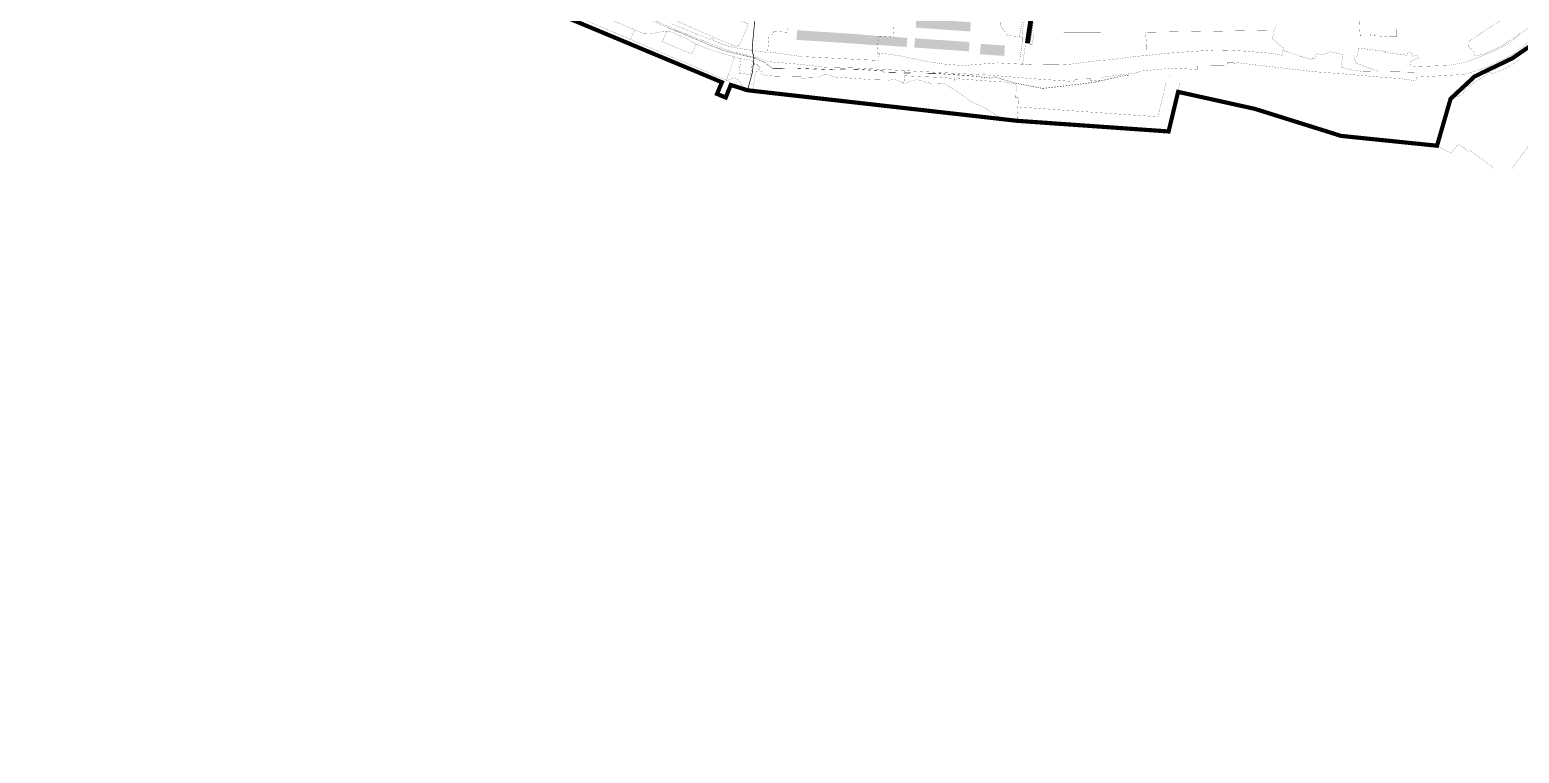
# Model space of a CAD drawing. Header units: millimetres. Extents: x 21689 to 31331, y 37531 to 43751.
# Drawn here: x 28058 to 30198, y 40658 to 41698 of the extents above; entities that cross this region are included whole.
import ezdxf

# ---------------------------------------------------------------- set-up
doc = ezdxf.new("R2010")
doc.units = ezdxf.units.MM
doc.linetypes.add('DASHEDX2', pattern=[1.5, 1, -0.5])
doc.linetypes.add('МЕЖА', pattern=[4, 1, -1, 1, -1])
for name, color, linetype, lineweight in [('0 . 11 - границы ДМ проект', 10, 'МЕЖА', 0), ('00 границы ОКН', 1, 'Continuous', 40), ('CONTUR', 150, 'Continuous', 9)]:
    doc.layers.add(name, color=color, linetype=linetype, lineweight=lineweight)
doc.layers.add('00 Дороги', color=252, linetype='Continuous', lineweight=9, transparency=0.2)
doc.layers.add('24. ценная дореволюц постройка', color=192, linetype='Continuous', lineweight=13, transparency=0.4)

# ---------------------------------------------------------------- blocks, each defined once
blk = doc.blocks.new('участки все')
at = {"layer": 'CONTUR', "const_width": 0.2}
for points in [[(7354.7, 4062.3), (7302, 4020.3), (7263.4, 4001.3), (7231.2, 3991.6), (7163.9, 3987.8), (7162.3, 3982.6), (7139.8, 3985.8), (7117.8, 3987.4), (7117.7, 3986.1), (7114, 3986), (7114.4, 3987.6), (7056.9, 3992.6), (7016.3, 3995.6), (6904.6, 4008.7), (6904.5, 4007.6), (6900.4, 4008), (6900.6, 4009.4), (6891.6, 4009.2), (6891.7, 4004.2), (6884.9, 4004.1), (6863.3, 4003.9), (6849, 4003.7), (6848.9, 3998.6), (6814.7, 4000.9), (6766.7, 3996.4), (6762, 3994.1), (6709.9, 3987.3), (6709.8, 3983.6), (6695.7, 3982.4), (6695.6, 3985.4), (6673.8, 3984.9), (6671.6, 3981.5), (6613.3, 3985.5), (6549.6, 3990.7), (6390.2, 3999.2), (6356.8, 4001), (6313.3, 4002.1), (6275.5, 4006.4), (6233.4, 4010), (6217.1, 4015.5), (6207.9, 4017.2), (6206.4, 4017.1), (6206.2, 4018.6), (6181.1, 4024.6), (6170.7, 4027.4), (6157.7, 4032.8), (6113.3, 4050.4), (6057.9, 4073.9)], [(6092.9, 4064.6), (6148.9, 4041.9), (6149.9, 4044.2), (6154.3, 4042.4), (6153.5, 4040.1), (6173.6, 4032.6), (6187.7, 4029.6), (6209.2, 4026.3), (6229.4, 4023.5), (6229.8, 4024.9), (6231.5, 4024.8), (6231.5, 4024), (6234.3, 4023.9), (6280.2, 4017.4), (6366.9, 4012.9), (6388, 4012), (6390.8, 4011.8), (6390.9, 4015.6), (6392.1, 4022.2), (6401.5, 4021.3), (6422.1, 4018.3), (6439, 4014.7), (6463.1, 4009.8), (6481.3, 4006.9), (6514.2, 4004.3), (6524.6, 4005.5), (6561.4, 4008.3), (6593, 4006.6), (6613.3, 4005.7), (6646.7, 4005.4), (6659.5, 4006), (6667.1, 4006.5), (6707.4, 4011.7), (6723.4, 4012.7), (6762.6, 4017.8), (6777.5, 4019), (6806.2, 4022.2), (6874.5, 4026.9), (6895.8, 4026.4), (6918.9, 4025), (6950.6, 4022.4), (6970.5, 4019.3), (6971.7, 4026.3), (7001.6, 4016.1), (7013.5, 4013.5), (7013.7, 4015.5), (7017.7, 4014.5), (7019.4, 4021.5), (7028.9, 4019.8), (7039.7, 4024.2), (7058.1, 4020.2), (7055, 4002.2), (7070.5, 3998.1), (7086.7, 3995.9), (7137.1, 3995.4), (7156.2, 3994.9), (7162.4, 3994.8), (7162.4, 4002.8), (7208.8, 4004.7), (7231.7, 4008.5), (7263.7, 4020.3), (7293.4, 4034.4), (7336.1, 4068.3)], [(6613.1, 4067.1), (6611.5, 4055.2), (6610.6, 4049.7), (6610.3, 4047.3), (6608.4, 4034.6), (6601.8, 4034.5), (6597.3, 4034.3), (6597.5, 4039.3), (6597.6, 4044.8), (6596.9, 4051.6), (6605.8, 4100.8)], [(6086.4, 4059.1), (6103.6, 4052.3), (6137.5, 4038.3), (6151.8, 4032), (6171.8, 4024.7), (6190.1, 4020.4), (6211.6, 4015.4), (6225.4, 4009.5), (6238.7, 4000.2), (6272, 4000.4), (6326.9, 3998.1), (6328.7, 3999.5), (6361.2, 3998.7), (6395.9, 3996.8), (6399.3, 3994.2), (6428.4, 3993.6), (6428.2, 3989.7), (6427.3, 3980.4), (6423, 3980.7), (6418.4, 3983), (6412.8, 3984.7), (6406.3, 3983.5), (6381.4, 3984.1), (6329.8, 3987.8), (6314.3, 3992.2), (6302.8, 3987.1), (6287.8, 3986.6), (6279.2, 3985), (6279.6, 3988.6), (6242.3, 3989.2), (6230.3, 3990.1), (6223.6, 3991.5), (6222.7, 3992.4), (6223.4, 3998.7), (6216, 4006.5), (6209.9, 4007.2), (6210.2, 4010), (6208.7, 4010.3), (6208.3, 4012.3), (6193, 4014.2), (6183.7, 4017.2), (6174.3, 4019.6), (6163, 4022.8), (6151.4, 4026.7), (6142.5, 4029.5), (6128.9, 4035.5), (6128.4, 4035.7), (6118.6, 4040.4), (6119.1, 4041.5), (6090.6, 4053.6), (6090.2, 4052.7), (6086.8, 4054.1), (6078.8, 4053), (6064, 4050.1), (6054.5, 4050.6), (6048.7, 4052.2), (6040.5, 4055.8), (6002.4, 4071.9)], [(6086.6, 4074.7), (6180.3, 4033.7), (6180.6, 4034.4), (6188.3, 4031), (6189.6, 4033.9), (6190.8, 4033.3), (6202.8, 4060.6)], [(6212.4, 4062.3), (6210.3, 4041.3), (6209.6, 4031.7), (6209.2, 4026.3), (6209.2, 4026.3), (6187.7, 4029.6), (6173.6, 4032.7), (6153.5, 4040.1), (6154.3, 4042.4), (6149.9, 4044.2), (6148.9, 4041.9), (6092.9, 4064.6)], [(6086.6, 4059.5), (6103.8, 4052.8), (6137.7, 4038.8), (6152, 4032.5), (6172, 4025.2), (6190.2, 4020.9), (6211.7, 4015.9), (6225.6, 4010), (6238.9, 4000.7), (6272, 4000.9), (6326.8, 3998.6), (6328.5, 4000), (6361.2, 3999.2), (6396.1, 3997.3), (6399.5, 3994.7), (6440.7, 3993.8), (6472.3, 3993.5), (6529.9, 3989.4), (6551.9, 3986.6), (6557.7, 3988.5), (6584.3, 3980.1), (6626.5, 3971.8), (6678.9, 3977.9), (6699.8, 3980.5), (6738, 3989.1), (6747.2, 3990.5), (6751.7, 3990.9), (6789.8, 3991), (6810.3, 3991), (6809, 3990.6), (6808.4, 3990.5), (6789.8, 3990.5), (6751.7, 3990.4), (6747.3, 3990), (6738.1, 3988.6), (6699.9, 3980), (6679, 3977.4), (6626.4, 3971.3), (6584.1, 3979.6), (6557.7, 3988), (6551.9, 3986.1), (6529.9, 3988.9), (6472.3, 3993), (6440.7, 3993.3), (6399.3, 3994.2), (6395.9, 3996.8), (6361.2, 3998.7), (6328.7, 3999.5), (6326.9, 3998.1), (6272, 4000.4), (6238.7, 4000.2), (6225.4, 4009.5), (6211.6, 4015.4), (6190.1, 4020.4), (6171.8, 4024.7), (6151.8, 4032), (6137.5, 4038.3), (6103.6, 4052.3), (6086.4, 4059.1)], [(6962.3, 4062.3), (6959.3, 4055.1), (6774.1, 4052.3), (6614.2, 4051.7), (6611.4, 4034.7), (6608.4, 4034.6), (6610.3, 4047.3), (6610.6, 4049.7), (6611.5, 4055.2), (6613.1, 4067.1)], [(7313.2, 4051.4), (7308, 4047.6), (7302.7, 4043.7), (7300.1, 4042), (7286.6, 4033.1), (7262.2, 4021.4), (7247.5, 4018.1), (7246.5, 4024), (7238.2, 4031.6), (7238, 4038.8), (7264.3, 4056.1), (7275.6, 4063.5), (7275.6, 4063.5), (7287.4, 4070.8), (7312.9, 4087.1)], [(6412.9, 4060.8), (6411.8, 4045.4), (6390.8, 4046.9), (6389.6, 4033.5), (6388.9, 4023.7), (6388.8, 4022.4), (6392.1, 4022.2), (6390.9, 4015.6), (6390.9, 4015.6), (6390.8, 4011.8), (6388, 4012), (6366.9, 4012.9), (6280.2, 4017.4), (6234.3, 4023.9), (6231.5, 4024), (6232.8, 4039.9), (6233.6, 4049), (6239.1, 4048.6), (6239.5, 4053.6), (6253.5, 4052.7), (6259.7, 4052.3), (6260, 4057.4)], [(7271.5, 3856.2), (7273, 3858.4), (7241, 3882.4), (7237.3, 3881.2), (7232.9, 3884.5), (7233.4, 3885.2), (7225.3, 3891), (7222.3, 3889.5), (7212.9, 3878.5), (7192.9, 3889.2), (7201.1, 3912.5), (7208.5, 3933.5), (7212.9, 3953.4), (7212.3, 3956.5), (7230.2, 3962.7), (7230.4, 3963.2), (7230.8, 3964.3), (7231.2, 3965.4), (7231.7, 3966.5), (7232.8, 3968.4), (7233.5, 3969.4), (7234.2, 3970.3), (7235, 3971.3), (7235.8, 3972.2), (7236.6, 3973), (7237.4, 3973.8), (7238.2, 3974.5), (7239.9, 3975.9), (7242.6, 3977.7), (7246.8, 3980.4), (7256.2, 3986), (7261.6, 3989.2), (7268.9, 3995.3), (7272.8, 3992.5), (7292.7, 4000.8), (7312.8, 4013.7)], [(7404.2, 3999.5), (7300.5, 3856.2)]]:
    blk.add_lwpolyline(points, dxfattribs=at)
for points in [[(6086.6, 4074.7), (6180.3, 4033.7), (6180.6, 4034.4), (6188.3, 4031), (6189.6, 4033.9), (6190.8, 4033.3), (6202.8, 4060.6), (6201.5, 4061.1), (6203, 4064.6), (6110.7, 4104.1), (6111, 4104.7), (6101.6, 4108.1), (6101.3, 4107.6), (6100.9, 4107.8), (6086.6, 4074.7)], [(6555.6, 4109.1), (6603.4, 4107.3), (6602.1, 4099.4), (6596.2, 4098.7), (6596, 4094.2), (6601.3, 4094.7), (6593.1, 4045.7), (6590.2, 4046.4), (6576, 4047.5), (6573.9, 4051.3), (6567.7, 4059), (6565.4, 4063.8), (6565.7, 4068), (6566, 4077.6), (6556.8, 4078.4), (6557.5, 4086.3), (6557.7, 4088.8), (6555.2, 4088.9), (6555.3, 4094), (6555.6, 4109.1)], [(5948.3, 4094.7), (5974.4, 4083.8), (6002.4, 4071.9), (6040.5, 4055.8), (6034.6, 4042), (5996.6, 4058.1), (5968.5, 4070), (5942.5, 4080.9), (5948.3, 4094.7)], [(6206.4, 4017.1), (6190.2, 4020.9), (6172, 4025.2), (6152, 4032.5), (6137.7, 4038.8), (6103.8, 4052.8), (6086.6, 4059.5), (6082.2, 4061.3), (6062, 4070.6), (6052.3, 4075.2), (6036, 4084.8), (6028.6, 4089.5), (6057.9, 4073.9), (6084.6, 4062.6), (6113.3, 4050.4), (6157.7, 4032.8), (6170.7, 4027.4), (6181.1, 4024.6), (6206.2, 4018.6), (6206.4, 4017.1)], [(6603.4, 4107.3), (6606.6, 4107.1), (6605.8, 4100.8), (6596.9, 4051.6), (6597.6, 4044.8), (6593.1, 4045.7), (6601.3, 4094.7), (6596, 4094.2), (6596.2, 4098.7), (6602.1, 4099.4), (6603.4, 4107.3)], [(7082.6, 4095.7), (7123.4, 4098.6), (7125.2, 4098.3), (7126.8, 4097.6), (7128.2, 4096.8), (7128.8, 4095.8), (7131.6, 4086.3), (7133.7, 4075.5), (7135, 4068.3), (7134.8, 4045.7), (7125, 4045.8), (7111, 4046.8), (7108.2, 4047), (7103.2, 4047.1), (7103.3, 4048.8), (7097, 4049), (7097, 4047.3), (7094.7, 4047.4), (7090.6, 4047.5), (7082.6, 4047.2), (7082, 4057.1), (7080.4, 4095.4), (7082.6, 4095.7)], [(6040.5, 4055.8), (6048.7, 4052.2), (6054.5, 4050.6), (6064, 4050.1), (6078.8, 4053), (6086.8, 4054.1), (6080.3, 4038.7), (6122.7, 4020.9), (6128.9, 4035.5), (6142.5, 4029.5), (6151.4, 4026.7), (6163, 4022.8), (6174.3, 4019.6), (6183.7, 4017.2), (6172.2, 3983.2), (6159.7, 3988.6), (6131.7, 4000.8), (6113.3, 4008.6), (6110.3, 4009.8), (6092.4, 4017.2), (6055.6, 4032.9), (6034.6, 4042), (6040.5, 4055.8)], [(6086.8, 4054.1), (6090.2, 4052.7), (6090.6, 4053.6), (6119.1, 4041.5), (6118.6, 4040.4), (6128.4, 4035.7), (6128.9, 4035.5), (6122.7, 4020.9), (6080.3, 4038.7), (6086.8, 4054.1)], [(6614.2, 4051.7), (6611.4, 4034.7), (6608.4, 4034.6), (6601.8, 4034.5), (6597.8, 4006.9), (6604.4, 4006.3), (6609.8, 4005.9), (6613.3, 4005.7), (6646.7, 4005.4), (6659.5, 4006), (6667.1, 4006.5), (6707.4, 4011.7), (6723.4, 4012.7), (6762.6, 4017.8), (6775.9, 4018.9), (6775.7, 4033.8), (6774.5, 4050.8), (6774.1, 4052.3), (6614.2, 4051.7)], [(6774.1, 4052.3), (6774.5, 4050.8), (6775.7, 4033.8), (6775.9, 4018.9), (6777.5, 4019), (6806.2, 4022.2), (6874.5, 4026.9), (6895.8, 4026.4), (6918.9, 4025), (6950.6, 4022.4), (6970.5, 4019.3), (6972.3, 4029.7), (6969.2, 4032), (6956.7, 4042.7), (6958.6, 4053.4), (6959.3, 4055.1), (6774.1, 4052.3)], [(6597, 4034.3), (6601.8, 4034.5), (6597.8, 4006.9), (6594.1, 4007.2), (6593.8, 4012.9), (6594.2, 4017.3), (6597, 4034.3)], [(7080.2, 4029.5), (7083.7, 4029.1), (7118.6, 4024.9), (7118.5, 4023.2), (7150.2, 4019.2), (7150.9, 4023.6), (7157.5, 4022.2), (7156.5, 4017.5), (7163.9, 4019.2), (7166.4, 4015.7), (7154.8, 4010.7), (7155.7, 4002.8), (7161.7, 4003.1), (7162.4, 4002.8), (7162.4, 3994.8), (7156.2, 3994.9), (7137.1, 3995.4), (7108.9, 3995.7), (7076.9, 4007.7), (7077.1, 4009), (7073.9, 4012.6), (7074.8, 4018.4), (7078.5, 4017.8), (7080.2, 4029.5)], [(6183.7, 4017.2), (6172.2, 3983.2), (6175.3, 3981.9), (6176.2, 3984.3), (6185.1, 3987), (6189.7, 3983.1), (6197.1, 3973.6), (6196.9, 3971.9), (6198.5, 3970.5), (6202.8, 3969.7), (6203, 3970.7), (6206.2, 3971.6), (6207.3, 3971.1), (6209.6, 3969.1), (6210.2, 3968.4), (6212.9, 3987.5), (6213.6, 3990.9), (6214.8, 3993.4), (6215.4, 4000.3), (6217.6, 3999), (6220.4, 3998.5), (6215.3, 4006.2), (6210, 4006.6), (6209.9, 4006.2), (6208.7, 4006.4), (6207.3, 3991.6), (6190.5, 3993.2), (6193, 4014.2), (6183.7, 4017.2)], [(6206.4, 4017.1), (6207.9, 4017.2), (6217.1, 4015.5), (6233.4, 4010), (6275.5, 4006.4), (6313.3, 4002.1), (6356.8, 4001), (6390.2, 3999.2), (6428.6, 3997.2), (6428.4, 3994.1), (6399.5, 3994.7), (6396.1, 3997.3), (6361.2, 3999.2), (6328.5, 4000), (6326.8, 3998.6), (6272, 4000.9), (6238.9, 4000.7), (6225.6, 4010), (6211.7, 4015.9), (6206.4, 4017.1)], [(6589.8, 3926.4), (6589.9, 3929.7), (6590.3, 3935.4), (6590.9, 3944.9), (6591.4, 3952), (6591.1, 3956), (6591.4, 3958.1), (6587.9, 3958.1), (6588.2, 3963.5), (6588.4, 3969), (6589.8, 3977.3), (6585.7, 3978), (6569.6, 3980.8), (6561.2, 3981.3), (6549.4, 3982.1), (6545.4, 3982.4), (6513.5, 3984.8), (6503.2, 3985.6), (6503, 3983.1), (6499.3, 3983.4), (6499.5, 3985.9), (6482.9, 3987.1), (6477.6, 3987.5), (6465.6, 3988), (6453.6, 3988.5), (6449.6, 3988.7), (6433.6, 3989.5), (6428.2, 3989.7), (6427.5, 3983.1), (6427.1, 3978.5), (6428.1, 3978.5), (6438.6, 3982.6), (6439.1, 3982.7), (6444.1, 3984.1), (6446.2, 3984.2), (6454.1, 3982.3), (6454.3, 3982.3), (6459.7, 3980.1), (6464.8, 3979.2), (6468.7, 3978.8), (6472, 3978.8), (6480.8, 3979.3), (6487.2, 3977.7), (6497.2, 3971.1), (6500.8, 3969.1), (6514.1, 3959.9), (6515.9, 3958.4), (6518.1, 3956.5), (6518.6, 3956.1), (6522.1, 3953.5), (6525.2, 3951.8), (6534.5, 3948), (6543.2, 3944), (6548.7, 3940.7), (6551.7, 3938.2), (6557.2, 3934.1), (6558.3, 3933.3), (6560.6, 3931.9), (6565.1, 3930.8), (6564.9, 3927.4), (6570.8, 3927.2), (6584.7, 3926.6), (6586.7, 3926.5), (6589.8, 3926.4)], [(6589.9, 3925), (6589.9, 3925.4), (6589.8, 3926.4), (6589.9, 3929.7), (6590.3, 3935.4), (6590.9, 3944.9), (6597.9, 3944.4), (6613.2, 3943.4), (6619.5, 3942.9), (6742.7, 3934.2), (6792.2, 3930.8), (6800.8, 3967.6), (6803.8, 3980.9), (6805.4, 3980.9), (6823.7, 3980.7), (6823.7, 3979.7), (6823.6, 3978.9), (6821.7, 3971.2), (6821.1, 3966.7), (6812.4, 3929.4), (6807.9, 3910.1), (6807.4, 3909.8), (6740.5, 3914.4), (6653.5, 3920.5), (6619.1, 3923), (6613.3, 3923.4), (6589.9, 3925)]]:
    blk.add_lwpolyline(points, close=True, dxfattribs=at)

msp = doc.modelspace()

# ---------------------------------------------------------------- hatches: boundary and pattern name
at = {"layer": '24. ценная дореволюц постройка'}
h = msp.add_hatch(color=192, dxfattribs=at)
h.dxf.hatch_style = 1
h.paths.add_polyline_path([(29331.8, 41714.6), (29330.9, 41701.4), (29409.2, 41695.8), (29410.1, 41709.1)])
h = msp.add_hatch(color=192, dxfattribs=at)
h.dxf.hatch_style = 1
h.paths.add_polyline_path([(29160.5, 41697.6), (29159.6, 41683.8), (29214.2, 41680.3), (29215.1, 41694.1)])
h.paths.add_polyline_path([(29215.1, 41694.1), (29214.2, 41680.3), (29234.7, 41678.9), (29235.6, 41692.8)])
h = msp.add_hatch(color=192, dxfattribs=at)
h.dxf.hatch_style = 1
h.paths.add_polyline_path([(29234.7, 41678.9), (29235.6, 41692.8), (29277.5, 41689.3), (29276.4, 41675.8)])
h = msp.add_hatch(color=192, dxfattribs=at)
h.dxf.hatch_style = 1
h.paths.add_polyline_path([(29276.4, 41676.4), (29277.5, 41689.3), (29318.8, 41686.8), (29317.9, 41673.6)])
h = msp.add_hatch(color=192, dxfattribs=at)
h.dxf.hatch_style = 1
h.paths.add_polyline_path([(29329.8, 41686), (29408.1, 41680.7), (29407.2, 41667.3), (29328.9, 41672.7)])
h = msp.add_hatch(color=192, dxfattribs=at)
h.dxf.hatch_style = 1
h.paths.add_polyline_path([(29423.2, 41663.1), (29424.2, 41678), (29459, 41675.6), (29458, 41660.7)])

# ---------------------------------------------------------------- linework, layer by layer
at = {"layer": '0 . 11 - границы ДМ проект', "color": 7, "linetype": 'DASHEDX2', "lineweight": 100, "ltscale": 9, "transparency": 33554687, "const_width": 6, "flags": 128}
msp.add_lwpolyline([(22946.7, 37638.6), (22902.6, 38352.1), (23040.3, 38403.7), (23117.3, 38401.2), (23331.1, 38342.2), (23767.9, 38429.7), (23839.7, 38479.2), (23935.9, 38610.4), (23988.4, 38646.9), (24015.5, 38690.3), (24098.8, 38777.8), (24145, 38828.9), (24135.9, 38857.7), (24309.8, 39159), (24384.6, 39142.8), (24479.7, 39275), (24546.5, 39209.4), (24750, 39350.1), (25003.9, 39639.8), (25413.2, 40107.1), (25363.3, 40286.2), (24989.2, 40491.1), (25395.3, 40838.8), (25660.6, 41058.1), (25845.2, 41208.9), (25792.9, 41266.2), (25888.3, 41383.1), (26058.6, 41521.6), (26092.2, 41658.7), (26130.8, 41752.5), (26159.1, 41742.3), (26300.9, 42104.4), (26325.3, 42112.1), (26524.5, 42049.1), (26659.5, 41994.1), (26661.3, 41997.4), (26646.2, 42050.7), (26706.5, 42027), (26859.7, 41970.8), (27006.6, 41919.8), (27173, 41911.4), (27384.1, 41951.1), (27369.5, 42033.6), (27673.2, 42086.3), (27976.4, 41979.7), (28033.4, 41963.2), (28102.9, 41962.6), (28159.5, 41928.3), (28328.6, 41835.1), (28499.5, 41807.3), (28720.2, 41761.5), (29052.5, 41622.8), (29045.5, 41606.1), (29058, 41600.9), (29065.2, 41619), (29089.2, 41611.3), (29476.6, 41567.4), (29694.1, 41552.1), (29707.8, 41609), (29818.3, 41584.5), (29941.9, 41545.7), (30079.7, 41531.6), (30099.1, 41598.9), (30133.5, 41631.1), (30187.9, 41657.3), (30321.7, 41749.7), (30401.4, 41749.7), (30509.2, 41676.7), (30617.6, 41749.7), (30608.4, 41787.7), (30599.8, 41907.5), (30613.2, 41930.6), (30611.4, 41954.4), (30596.2, 41953.5), (30593.7, 42010.2), (30597.1, 42063.4), (30605.4, 42235.8), (30665.5, 42236.2), (30657.3, 42284.1), (30610.3, 42363.4), (30625.5, 42373.5), (30633.2, 42373), (30649.5, 42377.7), (30654.8, 42423.4), (30716, 42430.2), (30760.5, 42567.6), (30765.8, 42586.4), (30791.9, 42710.5), (30846.4, 42699.4), (30866.7, 42759.8), (30939.1, 42753.2), (31031, 42735.5), (31057.2, 42750.3), (31131.4, 42919.4), (31178.7, 43050), (31223.9, 43155.8), (31261.2, 43239.2), (31200.2, 43266.3), (31159, 43264.6), (31092.9, 43324.6), (31030.8, 43397.8), (30974.1, 43434), (30837.7, 43448.5), (30812.7, 43443.6), (30797.6, 43373.3), (30670, 43084.4), (30627.8, 42979.1), (30572.8, 42815.9), (30581.4, 42739.2), (30580.1, 42670.1), (30572.5, 42633), (30553.3, 42565.7), (30547.4, 42556.7), (30525.7, 42505.2), (30514.5, 42510.1), (30479.5, 42425.9), (30462, 42345.4), (30464.7, 42236.1), (30403.5, 42231.7), (30362, 42222.3), (30262.4, 42221.2), (30098, 42200.4), (30088.9, 42269.9), (30058.5, 42273.9), (30000.9, 42267.8), (30008.9, 42181.9), (29926, 42170.9), (29838, 42159.4), (29837.1, 42151.4), (29801.6, 42150.5), (29804.1, 42118.5), (29746.3, 42112.8), (29727, 42117.6), (29726.8, 42121.3), (29670, 42116.5), (29667.1, 42186.8), (29663.6, 42276.8), (29664.8, 42334.2), (29729.7, 42336.2), (29743.3, 42425.8), (29681.4, 42426.6), (29599.9, 42422), (29585.3, 42460.1), (29593.5, 42547.9), (29586.2, 42640.9), (29612.4, 42670.3), (29566.6, 42703.2), (29536.5, 42712.4), (29485.1, 42721.1), (29445.2, 42718.9), (29271.9, 42704.3), (29252.9, 42692.4), (29197.9, 42673), (29178.9, 42668.8), (29146.6, 42665.7), (29091, 42663.1), (29090.1, 42694.4), (29093.4, 42735.4), (29109.5, 42731.7), (29114.9, 42754.2), (29105.6, 42762.6), (29115.3, 42813.5), (29163.6, 42900), (29195.3, 42957.4), (29200.5, 43020.6), (29169, 43102.9), (29094.4, 43130.2), (29034.1, 43130.5), (28931, 43118.4), (28819.4, 43060.1), (28798.6, 43021.6), (28799.7, 42985.9), (28708, 42909), (28686.6, 42891.7), (28665.2, 42871.7), (28655.1, 42860), (28647.8, 42848.5), (28636.3, 42823.1), (28630.4, 42817.2), (28632.1, 42787), (28651.6, 42783.8), (28691.8, 42770.3), (28688.6, 42760), (28685.9, 42758.4), (28674.4, 42734.1), (28671, 42722), (28465.9, 42806.5), (28422.2, 42822), (28375.9, 42835.1), (28353.7, 42839), (28334.9, 42842.6), (28324.4, 42844.7), (28310.4, 42860.6), (28285.2, 42868.5), (28273.8, 42872), (28249.7, 42869.4), (28186.5, 42849.6), (28159.7, 42849.8), (28118.8, 42864), (28094.8, 42888.2), (28084.7, 42900.9), (28068.7, 42924.6), (28025.6, 42901.7), (28004.1, 42892.7), (27951.9, 42913.2), (27851.7, 42849.8), (27793.9, 42819.5), (27766.6, 42881.7), (27711.9, 42969.6), (27682.2, 43019.6), (27636.1, 43064.5), (27679, 43117.9), (27700.2, 43145.1), (27730.3, 43232.4), (27705.3, 43257), (27691.8, 43306.6), (27688.6, 43316.1), (27675.1, 43337.7), (27671, 43346.9), (27667.8, 43356.5), (27665.9, 43367.3), (27665.8, 43376), (27664.8, 43381.1), (27419.6, 43272.6), (27422.8, 43266.2), (27362.7, 43207.3), (27358.3, 43197.8), (27315.1, 43177.1), (27276.8, 43176.6), (27257.4, 43175.8), (27253.8, 43180.5), (27248.9, 43187), (27238.1, 43198.1), (27218.3, 43207), (27213.4, 43207.6), (27202.4, 43209), (27239.7, 43225.5), (27236.4, 43231.9), (27229, 43245.5), (27224.8, 43253.4), (27207.1, 43286.5), (27191.9, 43314.8), (27190, 43318.4), (27109.8, 43276.3), (27075.6, 43340.4), (27088.3, 43348), (27054.8, 43405.4), (27040, 43396.6), (27025.1, 43422.1), (27004.1, 43461.8), (26932.8, 43645.5), (26914.1, 43691.8), (26899.5, 43700.5), (26872.1, 43717), (26742.4, 43504.8), (26736.3, 43496.7), (26723.7, 43483.8), (26681, 43469.9), (26667.1, 43474.5), (26618.2, 43488.6), (26621.7, 43502.7), (26587.5, 43510.3), (26573.5, 43508.9), (26527.9, 43493.8), (26492.7, 43503.3), (26478.2, 43499.4), (26452.1, 43505.4), (26442.2, 43502.6), (26426.7, 43506.4), (26416.4, 43498.8), (26374.9, 43508.4), (26369.6, 43485.7), (26357.4, 43433.2), (26343.1, 43372.1), (26343.7, 43335.9), (26278.1, 43335.4), (26275.1, 43319.3), (26179.6, 43336.1), (26136.1, 43350.4), (26129.6, 43332.9), (26114.2, 43338.6), (26048.4, 43335.8), (26042.3, 43336), (26041.9, 43305.1), (26040, 43285.4), (25993.8, 43297.1), (25935.6, 43314.6), (25864.5, 43314.7), (25836.1, 43306.4), (25791.1, 43309.4), (25778.1, 43341), (25720.4, 43383.9), (25692.7, 43506.7), (25567.2, 43536.1), (25552.5, 43470.4), (25520.7, 43350.2), (25464.4, 43088.9), (25450.4, 42940.3), (25403.2, 42900.1), (25517.2, 42564.6), (25324.4, 42333.5), (25231.6, 42248.4), (25084.9, 42241.3), (25004.7, 42115.8), (25034.1, 42028.8), (25233, 41677.1), (25331.2, 41588.7), (25222.1, 41431.4), (24497, 41147.2), (24469.6, 41188.2), (24382.8, 41181.7), (24281.8, 41064.6), (24269, 41033.1), (24267.5, 40970.8), (24345.9, 40986.5), (24396.8, 40849.9), (24260.7, 40587.7), (24122.5, 40455.8), (24175.5, 40365.1), (24087.3, 40202.9), (23882.4, 40127.1), (23799.3, 39897.9), (23757.2, 39543), (23644.5, 39442.5), (23259, 39279.2), (23188.9, 39177.2), (23155.2, 38943.8), (22794.4, 38626.8), (22640.5, 38070.6), (22681.2, 37890.9), (22868.6, 37599.3), (22946.7, 37638.6)], close=True, dxfattribs=at)
at = {"layer": '00 границы ОКН', "color": 6, "lineweight": 60, "const_width": 1}
msp.add_lwpolyline([(28720.2, 41761.5), (29052.5, 41622.9), (29045.5, 41606.1), (29058, 41600.9), (29065.2, 41619), (29089.2, 41611.3), (29096.3, 41637), (29098.5, 41658.2), (29095.9, 41668.6), (29096.3, 41674.1), (29097, 41683.6), (29099.8, 41711.9)], dxfattribs=at)
at = {"layer": '00 Дороги', "lineweight": 9, "const_width": 7}
msp.add_lwpolyline([(29491.2, 41678.8), (29523.3, 41891.6), (29524.3, 41966.8)], dxfattribs=at)

# ---------------------------------------------------------------- block references
at = {"layer": 'CONTUR'}
msp.add_blockref('участки все', (22886.7, 37642.4), dxfattribs=at)

doc.saveas('drawing.dxf')
